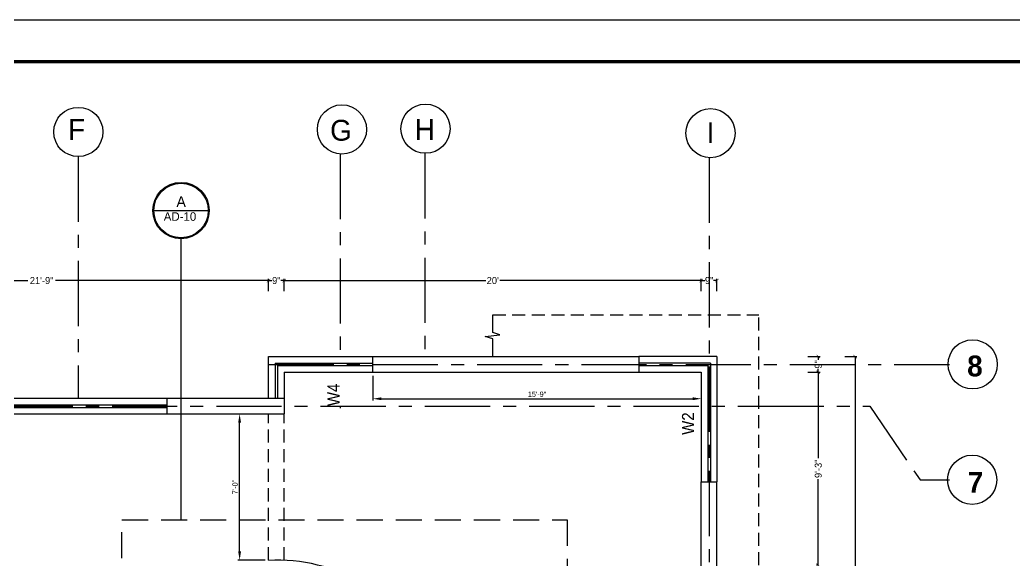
# Model space of a CAD drawing. Extents: x 10753 to 18704, y -5361 to 1140.
# Drawn here: x 16181 to 16753, y -59 to 252 of the extents above; entities that cross this region are included whole.
import ezdxf

# ---------------------------------------------------------------- set-up
doc = ezdxf.new("R2010")
doc.units = 0
doc.header["$LTSCALE"] = 30
doc.header["$MEASUREMENT"] = 0
doc.header["$PDMODE"] = 3
for name, pattern in [('CENTER', [2, 1.25, -0.25, 0.25, -0.25]), ('DASHED', [0.75, 0.5, -0.25]), ('HIDDEN', [0.375, 0.25, -0.125])]:
    doc.linetypes.add(name, pattern=pattern)
doc.layers.get('0').update_dxf_attribs({"linetype": 'CONTINUOUS'})
doc.layers.get('DEFPOINTS').update_dxf_attribs({"linetype": 'CONTINUOUS'})
for name, color, linetype in [('1', 3, 'CENTER'), ('DIM', 6, 'CONTINUOUS'), ('DM', 210, 'CONTINUOUS'), ('PL', 7, 'CONTINUOUS'), ('SEAL', 1, 'CONTINUOUS'), ('SLINE', 3, 'CONTINUOUS'), ('TEXTDW', 3, 'CONTINUOUS'), ('WALL', 2, 'CONTINUOUS'), ('WINDOW', 5, 'CONTINUOUS'), ('WL', 9, 'CONTINUOUS'), ('XL', 4, 'CENTER')]:
    doc.layers.add(name, color=color, linetype=linetype)
doc.layers.add('REFERENCE BOXES', color=53, linetype='DASHED', lineweight=30)
doc.styles.add('EE', font='eurr____.ttf')
doc.styles.add('SMALL-DIM', font='stylu.ttf', dxfattribs={"height": 2})
doc.styles.get("Standard").update_dxf_attribs({"font": 'stylu.ttf', "height": 3})
doc.styles.add('Work Dim', font='stylu.ttf', dxfattribs={"height": 4})
doc.dimstyles.new('D1', dxfattribs={"dimtxt": 6, "dimasz": 5, "dimexe": 1, "dimexo": 2, "dimgap": 1, "dimtad": 1, "dimdec": 4, "dimzin": 3, "dimdsep": 46, "dimlunit": 4, "dimtxsty": 'Standard', "dimcen": 3, "dimclrd": 7, "dimclre": 7, "dimclrt": 2, "dimadec": 0, "dimazin": 0, "dimtfac": 1, "dimtdec": 4, "dimtofl": 0, "dimtmove": 2, "dimatfit": 3, "dimfxl": 1, "dimfrac": 2, "dimtolj": 1, "dimtzin": 1, "dimarcsym": 0})
doc.dimstyles.new('dim small', dxfattribs={"dimtxt": 4, "dimasz": 2, "dimexe": 1, "dimexo": 3, "dimgap": 0.09375, "dimtad": 0, "dimdec": 1, "dimzin": 0, "dimdsep": 46, "dimlunit": 4, "dimtxsty": 'Work Dim', "dimblk1": 'ARCHTICK', "dimblk2": 'ARCHTICK', "dimsah": 1, "dimcen": 0.09375, "dimclrd": 256, "dimclre": 256, "dimclrt": 3, "dimadec": 0, "dimazin": 0, "dimtfac": 1, "dimtdec": 1, "dimtofl": 0, "dimtmove": 1, "dimatfit": 3, "dimldrblk": 'ARCHTICK', "dimfxl": 6, "dimfxlon": 1, "dimtolj": 1, "dimtzin": 0, "dimarcsym": 0})

# ---------------------------------------------------------------- blocks, each defined once
blk = doc.blocks.new('*D432')
at = {"layer": 'DEFPOINTS', "color": 0, "transparency": 16777216}
for p in [(16307.25, 25.24), (16307.25, 25.24), (16323.86, -58.76)]:
    blk.add_point(p, dxfattribs=at)
at = {"layer": 'DIM', "color": 7, "lineweight": -2, "transparency": 16777216}
for p, q in [((16305.25, 25.24), (16306.25, 25.24)), ((16307.25, -53.76), (16307.25, 20.24)), ((16321.86, -58.76), (16306.25, -58.76))]:
    blk.add_line(p, q, dxfattribs=at)
at = {"layer": 'DIM', "color": 7, "transparency": 16777216}
for points in [[(16306.42, 20.24), (16308.08, 20.24), (16307.25, 25.24)], [(16306.42, -53.76), (16308.08, -53.76), (16307.25, -58.76)]]:
    blk.add_solid(points, dxfattribs=at)
at = {"layer": 'DIM', "color": 2, "transparency": 16777216, "insert": (16304.63, -16.76), "char_height": 3, "attachment_point": 5, "rotation": 90}
blk.add_mtext('\\A1;7\'-0"', dxfattribs=at)
blk = doc.blocks.new('_ArchTick')
at = {"color": 0, "linetype": 'ByBlock', "const_width": 0.15}
blk.add_lwpolyline([(-0.5, -0.5), (0.5, 0.5)], dxfattribs=at)
blk = doc.blocks.new('*D435')
at = {"layer": 'DEFPOINTS', "color": 0, "transparency": 16777216}
for p in [(16605.86, 49.24), (16640.16, -61.76), (16640.16, -61.76)]:
    blk.add_point(p, dxfattribs=at)
at = {"layer": 'DM', "lineweight": -2, "transparency": 16777216}
for p, q in [((16634.16, 49.24), (16641.16, 49.24)), ((16640.16, 49.24), (16640.16, -0.19)), ((16640.16, -61.76), (16640.16, -12.32)), ((16640.16, -61.76), (16639.16, -61.76))]:
    blk.add_line(p, q, dxfattribs=at)
at = {"layer": 'DM', "lineweight": -2, "transparency": 16777216, "xscale": 2, "yscale": 2, "zscale": 2}
for p, rotation in [((16640.16, 49.24), 90), ((16640.16, -61.76), 270)]:
    blk.add_blockref('_ArchTick', p, dxfattribs=dict(at, rotation=rotation))
at = {"layer": 'DM', "color": 3, "transparency": 16777216, "insert": (16640.16, -6.26), "char_height": 4, "attachment_point": 5, "rotation": 90, "style": 'Work Dim'}
blk.add_mtext('\\A1;9\'-3"', dxfattribs=at)
blk = doc.blocks.new('*D474')
at = {"layer": 'DEFPOINTS', "color": 0, "transparency": 16777216}
for p in [(16323.86, 101.9), (16323.86, 101.9), (16062.86, 58.24)]:
    blk.add_point(p, dxfattribs=at)
at = {"layer": 'DM', "lineweight": -2, "transparency": 16777216}
for p, q in [((16062.86, 95.9), (16062.86, 102.9)), ((16062.86, 101.9), (16185.42, 101.9)), ((16323.86, 101.9), (16201.3, 101.9)), ((16323.86, 101.9), (16323.86, 102.9))]:
    blk.add_line(p, q, dxfattribs=at)
at = {"layer": 'DM', "lineweight": -2, "transparency": 16777216, "xscale": 2, "yscale": 2, "zscale": 2, "rotation": 180}
blk.add_blockref('_ArchTick', (16062.86, 101.9), dxfattribs=at)
at = {"layer": 'DM', "lineweight": -2, "transparency": 16777216, "xscale": 2, "yscale": 2, "zscale": 2}
blk.add_blockref('_ArchTick', (16323.86, 101.9), dxfattribs=at)
at = {"layer": 'DM', "color": 3, "transparency": 16777216, "insert": (16193.36, 101.9), "char_height": 4, "attachment_point": 5, "style": 'Work Dim'}
blk.add_mtext('\\A1;21\'-9"', dxfattribs=at)
blk = doc.blocks.new('*D475')
at = {"layer": 'DEFPOINTS', "color": 0, "transparency": 16777216}
for p in [(16332.86, 101.9), (16572.86, 82.24), (16332.86, 58.24)]:
    blk.add_point(p, dxfattribs=at)
at = {"layer": 'DM', "lineweight": -2, "transparency": 16777216}
for p, q in [((16332.86, 95.9), (16332.86, 102.9)), ((16332.86, 101.9), (16448.81, 101.9)), ((16572.86, 101.9), (16456.91, 101.9)), ((16572.86, 95.9), (16572.86, 102.9))]:
    blk.add_line(p, q, dxfattribs=at)
at = {"layer": 'DM', "lineweight": -2, "transparency": 16777216, "xscale": 2, "yscale": 2, "zscale": 2, "rotation": 180}
blk.add_blockref('_ArchTick', (16332.86, 101.9), dxfattribs=at)
at = {"layer": 'DM', "lineweight": -2, "transparency": 16777216, "xscale": 2, "yscale": 2, "zscale": 2}
blk.add_blockref('_ArchTick', (16572.86, 101.9), dxfattribs=at)
at = {"layer": 'DM', "color": 3, "transparency": 16777216, "insert": (16452.86, 101.9), "char_height": 4, "attachment_point": 5, "style": 'Work Dim'}
blk.add_mtext("\\A1;20'", dxfattribs=at)
blk = doc.blocks.new('*D476')
at = {"layer": 'DEFPOINTS', "color": 0, "transparency": 16777216}
for p in [(16383.86, 49.24), (16572.86, 49.24), (16572.86, 33.98)]:
    blk.add_point(p, dxfattribs=at)
at = {"layer": 'DIM', "color": 7, "lineweight": -2, "transparency": 16777216}
for p, q in [((16383.86, 47.24), (16383.86, 32.98)), ((16572.86, 47.24), (16572.86, 32.98)), ((16388.86, 33.98), (16567.86, 33.98))]:
    blk.add_line(p, q, dxfattribs=at)
at = {"layer": 'DIM', "color": 7, "transparency": 16777216}
for points in [[(16388.86, 34.82), (16388.86, 33.15), (16383.86, 33.98)], [(16567.86, 34.82), (16567.86, 33.15), (16572.86, 33.98)]]:
    blk.add_solid(points, dxfattribs=at)
at = {"layer": 'DIM', "color": 2, "transparency": 16777216, "insert": (16478.36, 36.55), "char_height": 3, "attachment_point": 5}
blk.add_mtext('\\A1;15\'-9"', dxfattribs=at)
blk = doc.blocks.new('*D477')
at = {"layer": 'DEFPOINTS', "color": 0, "transparency": 16777216}
for p in [(16605.86, 58.24), (16640.16, 49.24), (16640.16, 49.24)]:
    blk.add_point(p, dxfattribs=at)
at = {"layer": 'DM', "lineweight": -2, "transparency": 16777216}
for p, q in [((16634.16, 58.24), (16641.16, 58.24)), ((16640.16, 58.24), (16640.16, 56.31)), ((16640.16, 49.24), (16639.16, 49.24)), ((16640.16, 49.24), (16640.16, 51.18))]:
    blk.add_line(p, q, dxfattribs=at)
at = {"layer": 'DM', "lineweight": -2, "transparency": 16777216, "xscale": 2, "yscale": 2, "zscale": 2}
for p, rotation in [((16640.16, 58.24), 90), ((16640.16, 49.24), 270)]:
    blk.add_blockref('_ArchTick', p, dxfattribs=dict(at, rotation=rotation))
at = {"layer": 'DM', "color": 3, "transparency": 16777216, "insert": (16640.16, 53.74), "char_height": 4, "attachment_point": 5, "rotation": 90, "style": 'Work Dim'}
blk.add_mtext('\\A1;9"', dxfattribs=at)
blk = doc.blocks.new('*D478')
at = {"layer": 'DEFPOINTS', "color": 0, "transparency": 16777216}
for p in [(16572.86, 101.9), (16581.86, 101.9), (16581.86, 82.24)]:
    blk.add_point(p, dxfattribs=at)
at = {"layer": 'DM', "lineweight": -2, "transparency": 16777216}
for p, q in [((16572.86, 101.9), (16572.86, 102.9)), ((16572.86, 101.9), (16574.8, 101.9)), ((16581.86, 101.9), (16579.92, 101.9)), ((16581.86, 95.9), (16581.86, 102.9))]:
    blk.add_line(p, q, dxfattribs=at)
at = {"layer": 'DM', "lineweight": -2, "transparency": 16777216, "xscale": 2, "yscale": 2, "zscale": 2, "rotation": 180}
blk.add_blockref('_ArchTick', (16572.86, 101.9), dxfattribs=at)
at = {"layer": 'DM', "lineweight": -2, "transparency": 16777216, "xscale": 2, "yscale": 2, "zscale": 2}
blk.add_blockref('_ArchTick', (16581.86, 101.9), dxfattribs=at)
at = {"layer": 'DM', "color": 3, "transparency": 16777216, "insert": (16577.36, 101.9), "char_height": 4, "attachment_point": 5, "style": 'Work Dim'}
blk.add_mtext('\\A1;9"', dxfattribs=at)
blk = doc.blocks.new('*D479')
at = {"layer": 'DEFPOINTS', "color": 0, "transparency": 16777216}
for p in [(16332.86, 101.9), (16332.86, 101.9), (16323.86, 58.24)]:
    blk.add_point(p, dxfattribs=at)
at = {"layer": 'DM', "lineweight": -2, "transparency": 16777216}
for p, q in [((16323.86, 95.9), (16323.86, 102.9)), ((16323.86, 101.9), (16325.8, 101.9)), ((16332.86, 101.9), (16330.92, 101.9)), ((16332.86, 101.9), (16332.86, 102.9))]:
    blk.add_line(p, q, dxfattribs=at)
at = {"layer": 'DM', "lineweight": -2, "transparency": 16777216, "xscale": 2, "yscale": 2, "zscale": 2, "rotation": 180}
blk.add_blockref('_ArchTick', (16323.86, 101.9), dxfattribs=at)
at = {"layer": 'DM', "lineweight": -2, "transparency": 16777216, "xscale": 2, "yscale": 2, "zscale": 2}
blk.add_blockref('_ArchTick', (16332.86, 101.9), dxfattribs=at)
at = {"layer": 'DM', "color": 3, "transparency": 16777216, "insert": (16328.36, 101.9), "char_height": 4, "attachment_point": 5, "style": 'Work Dim'}
blk.add_mtext('\\A1;9"', dxfattribs=at)
blk = doc.blocks.new('*D491')
at = {"layer": 'DEFPOINTS', "color": 0, "transparency": 16777216}
for p in [(16624.51, 58.24), (16661.36, 58.24), (16624.51, -477.26)]:
    blk.add_point(p, dxfattribs=at)
at = {"layer": 'DM', "lineweight": -2, "transparency": 16777216}
for p, q in [((16655.36, 58.24), (16662.36, 58.24)), ((16661.36, 58.24), (16661.36, -199.8)), ((16661.36, -477.26), (16661.36, -219.21)), ((16655.36, -477.26), (16662.36, -477.26))]:
    blk.add_line(p, q, dxfattribs=at)
at = {"layer": 'DM', "lineweight": -2, "transparency": 16777216, "xscale": 2, "yscale": 2, "zscale": 2}
for p, rotation in [((16661.36, 58.24), 90), ((16661.36, -477.26), 270)]:
    blk.add_blockref('_ArchTick', p, dxfattribs=dict(at, rotation=rotation))
at = {"layer": 'DM', "color": 3, "transparency": 16777216, "insert": (16661.36, -209.51), "char_height": 4, "attachment_point": 5, "rotation": 90, "style": 'Work Dim'}
blk.add_mtext('\\A1;44\'-7{\\H1.000000x;\\S1/2;}"', dxfattribs=at)
blk = doc.blocks.new('*D535')
at = {"layer": 'DEFPOINTS', "color": 0, "transparency": 16777216}
for p in [(16383.86, 49.24), (16572.86, 49.24), (16572.86, 33.98)]:
    blk.add_point(p, dxfattribs=at)
at = {"layer": 'DIM', "color": 7, "lineweight": -2, "transparency": 16777216}
for p, q in [((16383.86, 47.24), (16383.86, 32.98)), ((16572.86, 47.24), (16572.86, 32.98)), ((16388.86, 33.98), (16567.86, 33.98))]:
    blk.add_line(p, q, dxfattribs=at)
at = {"layer": 'DIM', "color": 7, "transparency": 16777216}
for points in [[(16388.86, 34.82), (16388.86, 33.15), (16383.86, 33.98)], [(16567.86, 34.82), (16567.86, 33.15), (16572.86, 33.98)]]:
    blk.add_solid(points, dxfattribs=at)
at = {"layer": 'DIM', "color": 2, "transparency": 16777216, "insert": (16478.36, 36.55), "char_height": 3, "attachment_point": 5}
blk.add_mtext('\\A1;15\'-9"', dxfattribs=at)
blk = doc.blocks.new('*D536')
at = {"layer": 'DEFPOINTS', "color": 0, "transparency": 16777216}
for p in [(16332.86, 101.9), (16572.86, 82.24), (16332.86, 58.24)]:
    blk.add_point(p, dxfattribs=at)
at = {"layer": 'DM', "lineweight": -2, "transparency": 16777216}
for p, q in [((16332.86, 95.9), (16332.86, 102.9)), ((16332.86, 101.9), (16448.81, 101.9)), ((16572.86, 101.9), (16456.91, 101.9)), ((16572.86, 95.9), (16572.86, 102.9))]:
    blk.add_line(p, q, dxfattribs=at)
at = {"layer": 'DM', "lineweight": -2, "transparency": 16777216, "xscale": 2, "yscale": 2, "zscale": 2, "rotation": 180}
blk.add_blockref('_ArchTick', (16332.86, 101.9), dxfattribs=at)
at = {"layer": 'DM', "lineweight": -2, "transparency": 16777216, "xscale": 2, "yscale": 2, "zscale": 2}
blk.add_blockref('_ArchTick', (16572.86, 101.9), dxfattribs=at)
at = {"layer": 'DM', "color": 3, "transparency": 16777216, "insert": (16452.86, 101.9), "char_height": 4, "attachment_point": 5, "style": 'Work Dim'}
blk.add_mtext("\\A1;20'", dxfattribs=at)
blk = doc.blocks.new('*D537')
at = {"layer": 'DEFPOINTS', "color": 0, "transparency": 16777216}
for p in [(16332.86, 101.9), (16332.86, 101.9), (16323.86, 58.24)]:
    blk.add_point(p, dxfattribs=at)
at = {"layer": 'DM', "lineweight": -2, "transparency": 16777216}
for p, q in [((16323.86, 95.9), (16323.86, 102.9)), ((16323.86, 101.9), (16325.8, 101.9)), ((16332.86, 101.9), (16330.92, 101.9)), ((16332.86, 101.9), (16332.86, 102.9))]:
    blk.add_line(p, q, dxfattribs=at)
at = {"layer": 'DM', "lineweight": -2, "transparency": 16777216, "xscale": 2, "yscale": 2, "zscale": 2, "rotation": 180}
blk.add_blockref('_ArchTick', (16323.86, 101.9), dxfattribs=at)
at = {"layer": 'DM', "lineweight": -2, "transparency": 16777216, "xscale": 2, "yscale": 2, "zscale": 2}
blk.add_blockref('_ArchTick', (16332.86, 101.9), dxfattribs=at)
at = {"layer": 'DM', "color": 3, "transparency": 16777216, "insert": (16328.36, 101.9), "char_height": 4, "attachment_point": 5, "style": 'Work Dim'}
blk.add_mtext('\\A1;9"', dxfattribs=at)
blk = doc.blocks.new('WINDOW')
for p, q in [((12, 0), (0, 0)), ((12, -3.75), (0, -3.75)), ((12, -5.25), (0, -5.25)), ((12, -9), (0, -9))]:
    blk.add_line(p, q)
blk = doc.blocks.new('*D538')
at = {"layer": 'DEFPOINTS', "color": 0, "transparency": 16777216}
for p in [(16323.86, 101.9), (16323.86, 101.9), (16062.86, 58.24)]:
    blk.add_point(p, dxfattribs=at)
at = {"layer": 'DM', "lineweight": -2, "transparency": 16777216}
for p, q in [((16062.86, 95.9), (16062.86, 102.9)), ((16062.86, 101.9), (16185.42, 101.9)), ((16323.86, 101.9), (16201.3, 101.9)), ((16323.86, 101.9), (16323.86, 102.9))]:
    blk.add_line(p, q, dxfattribs=at)
at = {"layer": 'DM', "lineweight": -2, "transparency": 16777216, "xscale": 2, "yscale": 2, "zscale": 2, "rotation": 180}
blk.add_blockref('_ArchTick', (16062.86, 101.9), dxfattribs=at)
at = {"layer": 'DM', "lineweight": -2, "transparency": 16777216, "xscale": 2, "yscale": 2, "zscale": 2}
blk.add_blockref('_ArchTick', (16323.86, 101.9), dxfattribs=at)
at = {"layer": 'DM', "color": 3, "transparency": 16777216, "insert": (16193.36, 101.9), "char_height": 4, "attachment_point": 5, "style": 'Work Dim'}
blk.add_mtext('\\A1;21\'-9"', dxfattribs=at)

msp = doc.modelspace()

# ---------------------------------------------------------------- linework, layer by layer
at = {"linetype": 'HIDDEN'}
for p in [(16452.85978, 82.24458), (16605.85978, -151.75542)]:
    msp.add_line(p, (16605.85978, 82.24458), dxfattribs=at)
at = {"layer": 'DIM', "linetype": 'HIDDEN'}
for p, q in [((16323.85978, -58.75542), (16323.85978, 25.24458)), ((16332.85978, -58.75542), (16332.85978, 25.24458))]:
    msp.add_line(p, q, dxfattribs=at)
at = {"layer": 'PL'}
for p, q in [((16452.85978, 72.09558), (16452.85978, 82.24458)), ((16448.41887, 69.78982), (16456.94142, 70.70832)), ((16452.85978, 68.34645), (16448.41887, 69.78982)), ((16456.94142, 70.70832), (16452.85978, 72.09558)), ((16452.85978, 58.24458), (16452.85978, 68.34645))]:
    msp.add_line(p, q, dxfattribs=at)
at = {"layer": 'REFERENCE BOXES'}
msp.add_lwpolyline([(16239.55436, -35.59119), (16495.65062, -35.59119), (16495.65062, -237.66115), (16239.55436, -237.66115)], close=True, dxfattribs=at)
at = {"layer": 'SEAL', "color": 1}
msp.add_lwpolyline([(17072.3853, 251.71486), (17072.3853, -805.89139), (15497.11457, -805.89139), (15497.11457, 251.71486)], close=True, dxfattribs=at)
at = {"layer": 'SLINE'}
for p, q in [((16257.86567, 142.12704, 0.15705), (16289.20377, 142.12704, 0.13971)), ((16273.53472, -35.59119), (16273.53472, 125.89916))]:
    msp.add_line(p, q, dxfattribs=at)
for centre, radius in [((16214.45916, 187.31972), 14.14027), ((16366.1169, 188.77229), 14.14027), ((16414.15143, 189.18859), 14.14027), ((16578.10676, 186.63868), 14.14027), ((16273.53472, 142.12704), 16.22789), ((16273.53472, 142.12704), 15.66905), ((16728.99045, 53.74458), 14.14027), ((16728.68694, -12.58185), 14.14027)]:
    msp.add_circle(centre, radius, dxfattribs=at)
at = {"layer": 'WALL'}
for p, q in [((16383.85978, 58.24458), (16536.85978, 58.24458)), ((16383.85978, 49.24458), (16383.85978, 58.24458)), ((16536.85978, 58.24458), (16536.85978, 49.24458)), ((16581.85978, 58.24458), (16581.85978, 49.24458)), ((16383.85978, 49.24458), (16536.85978, 49.24458)), ((16265.35978, 34.24458), (16265.35978, 25.24458)), ((16265.35978, 34.24458), (16332.85978, 34.24458)), ((16332.85978, 34.24458), (16332.85978, 25.24458)), ((16265.35978, 25.24458), (16332.85978, 25.24458)), ((16572.85978, -142.75542), (16572.85978, -13.75542)), ((16572.85978, -13.75542), (16581.85978, -13.75542)), ((16581.85978, -151.75542), (16581.85978, -13.75542))]:
    msp.add_line(p, q, dxfattribs=at)
msp.add_arc((16329.3241, -151.75542), 93, 58.3124747, 93.3626138, dxfattribs=at)
at = {"layer": 'WINDOW'}
for p, q in [((16323.85978, 58.24458), (16383.85978, 58.24458)), ((16323.85978, 34.24458), (16323.85978, 58.24458)), ((16581.85978, 58.24458), (16536.85978, 58.24458)), ((16581.85978, 58.24458), (16581.85978, -13.75542)), ((16327.60978, 54.49458), (16383.85978, 54.49458)), ((16327.60978, 54.49458), (16327.60978, 34.24458)), ((16329.10978, 52.99458), (16383.85978, 52.99458)), ((16329.10978, 52.99458), (16329.10978, 34.24458)), ((16578.10978, 54.49458), (16536.85978, 54.49458)), ((16536.85978, 52.99458), (16576.60978, 52.99458)), ((16576.60978, 52.99458), (16576.60978, -13.75542)), ((16578.10978, 54.49458), (16578.10978, -13.75542)), ((16332.85978, 49.24458), (16383.85978, 49.24458)), ((16332.85978, 49.24458), (16332.85978, 34.24458)), ((16536.85978, 49.24458), (16572.85978, 49.24458)), ((16572.85978, 49.24458), (16572.85978, -13.75542))]:
    msp.add_line(p, q, dxfattribs=at)
at = {"layer": 'WL', "const_width": 2.00304}
msp.add_lwpolyline([(17048.34879, 227.67836), (17048.34879, -781.85488), (15521.15108, -781.85488), (15521.15108, 227.67836)], close=True, dxfattribs=at)
at = {"layer": 'XL'}
for p, q in [((16214.35978, 173.17979), (16214.35978, 34.24458)), ((16365.10978, 174.66793), (16365.10978, 58.24458)), ((16413.85978, 175.05132), (16413.85978, 58.24458)), ((16577.35978, 172.51815), (16577.35978, -151.75542)), ((16323.85978, 53.74458), (16715.72837, 53.74458)), ((16053.85978, 29.74458), (16605.85978, 29.74458)), ((16365.10978, 29.74458), (16366.53693, 29.74458)), ((16365.10978, 29.74458), (16365.10978, 28.60345)), ((16605.85978, 29.74458), (16669.85098, 29.74458)), ((16669.85098, 29.74458), (16698.72421, -12.58185)), ((16698.72421, -12.58185), (16715.72837, -12.58185))]:
    msp.add_line(p, q, dxfattribs=at)

# ---------------------------------------------------------------- block references
at = {"layer": 'WINDOW', "xscale": 12, "zscale": 12, "rotation": 180}
msp.add_blockref('WINDOW', (16265.35978, 25.24458), dxfattribs=at)

# ---------------------------------------------------------------- texts
at = {"layer": '1', "char_height": 12, "attachment_point": 1, "style": 'EE'}
for s, insert in [('{\\C4;F}', (16208.53884, 194.76082)), ('{\\C4;H}', (16408.03884, 194.76082)), ('{\\C4;G}', (16359.32034, 194.28227)), ('{\\C4;I}', (16575.90822, 192.87933))]:
    msp.add_mtext(s, dxfattribs=dict(at, insert=insert))
for s, width, insert in [('{\\fEuroRoman|b1|i0|c2|p2;8}', 7.5912706, (16725.80206, 58.82692)), ('{\\fEuroRoman|b1|i0|c2|p2;7}', 8.4350018, (16726.10385, -8.0683))]:
    msp.add_mtext_dynamic_manual_height_columns(s, width=width, gutter_width=45, heights=[0], dxfattribs=dict(at, insert=insert))
at = {"layer": 'SLINE', "style": 'SMALL-DIM'}
for s, height, p in [('A', 6.09638, (16270.90607, 144.20606)), ('AD-10', 4.938071, (16263.59728, 136.2327, 0.01257))]:
    msp.add_text(s, height=height, dxfattribs=at).set_placement(p)
at = {"layer": 'TEXTDW', "width": 0.918649}
for s, p in [('W4', (16364.7867, 29.74125)), ('W2', (16568.7377, 13.24311))]:
    msp.add_text(s, height=7, rotation=90, dxfattribs=at).set_placement(p)

# ---------------------------------------------------------------- dimensions: what is measured, and where the dimension line sits
at = {"layer": 'DIM'}
for base, p1, p2, angle, picture, middle in [((16572.85978, 33.98391), (16383.85978, 49.24458), (16572.85978, 49.24458), 180, '*D476', (16478.35978, 36.5487)), ((16572.85978, 33.98391), (16383.85978, 49.24458), (16572.85978, 49.24458), 180, '*D535', (16478.35978, 36.5487)), ((16307.24989, 25.24458), (16323.85978, -58.75542), (16307.24989, 25.24458), 90, '*D432', (16304.6313, -16.75542))]:
    dim = msp.add_linear_dim(base=base, p1=p1, p2=p2, angle=angle, dimstyle='D1', dxfattribs=at)
    dim.commit()
    dim.dimension.update_dxf_attribs({"geometry": picture, "text_midpoint": middle})
at = {"layer": 'DM'}
for base, p1, p2, angle, picture, middle in [((16323.85978, 101.89914), (16062.85978, 58.24458), (16323.85978, 101.89914), 180, '*D474', (16193.35978, 101.89914)), ((16323.85978, 101.89914), (16062.85978, 58.24458), (16323.85978, 101.89914), 180, '*D538', (16193.35978, 101.89914)), ((16332.85978, 101.89914), (16323.85978, 58.24458), (16332.85978, 101.89914), 180, '*D479', (16328.35978, 101.89914)), ((16332.85978, 101.89914), (16323.85978, 58.24458), (16332.85978, 101.89914), 180, '*D537', (16328.35978, 101.89914)), ((16332.85978, 101.89914), (16572.85978, 82.24458), (16332.85978, 58.24458), 180, '*D475', (16452.85978, 101.89914)), ((16332.85978, 101.89914), (16572.85978, 82.24458), (16332.85978, 58.24458), 180, '*D536', (16452.85978, 101.89914)), ((16581.85978, 101.89914), (16572.85978, 101.89914), (16581.85978, 82.24458), 180, '*D478', (16577.35978, 101.89914)), ((16640.15534, 49.24458), (16605.85978, 58.24458), (16640.15534, 49.24458), 90, '*D477', (16640.15534, 53.74458)), ((16661.35727, 58.24458), (16624.50756, -477.25542), (16624.50756, 58.24458), 90, '*D491', (16661.35727, -209.50542)), ((16640.15534, -61.75542), (16605.85978, 49.24458), (16640.15534, -61.75542), 90, '*D435', (16640.15534, -6.25542))]:
    dim = msp.add_linear_dim(base=base, p1=p1, p2=p2, angle=angle, dimstyle='dim small', dxfattribs=at)
    dim.commit()
    dim.dimension.update_dxf_attribs({"geometry": picture, "text_midpoint": middle})

doc.saveas('drawing.dxf')
